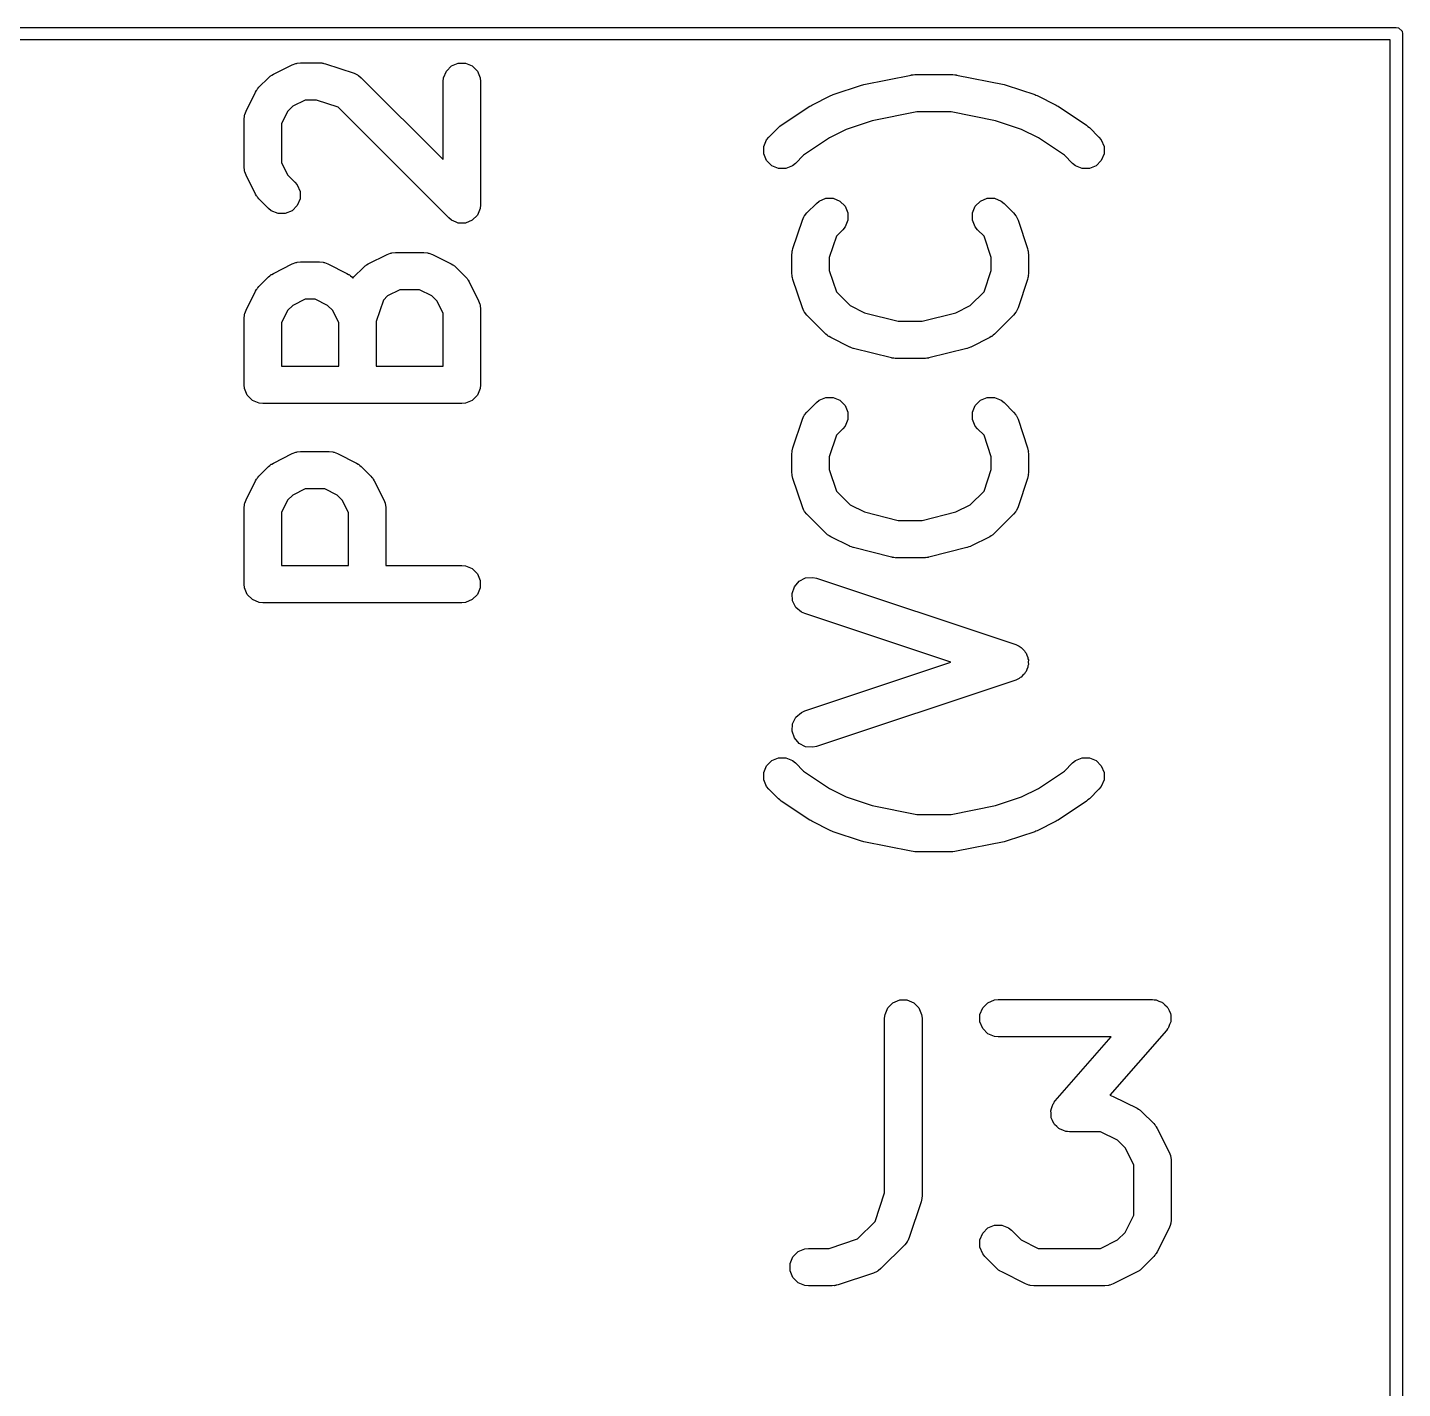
# Model space of a CAD drawing. Extents: x 145.4 to 156.5, y -80.6 to -40.5.
# Drawn here: x 150.95 to 156.47, y -45.94 to -40.48 of the extents above; entities that cross this region are included whole.
import ezdxf

# ---------------------------------------------------------------- set-up
doc = ezdxf.new("R2010")
doc.units = 0
doc.layers.add('BLACK', color=7, linetype='CONTINUOUS')

msp = doc.modelspace()

# ---------------------------------------------------------------- linework, layer by layer
at = {"layer": 'BLACK', "linetype": 'CONTINUOUS'}
for p, q in [((145.4, -40.475), (156.446071, -40.475)), ((156.421071, -40.525), (145.425, -40.525)), ((156.421071, -80.575), (156.421071, -40.525)), ((156.446071, -40.475), (156.455638, -40.476903)), ((156.455638, -40.476903), (156.469168, -40.490433)), ((156.469168, -40.490433), (156.471071, -40.5)), ((156.471071, -40.5), (156.471071, -80.6)), ((151.936944, -40.662805), (152.013135, -40.62471)), ((152.013135, -40.62471), (152.026867, -40.619455)), ((152.026867, -40.619455), (152.029554, -40.619264)), ((152.029554, -40.619264), (152.032044, -40.618233)), ((152.032044, -40.618233), (152.046676, -40.616792)), ((152.046676, -40.616792), (152.122866, -40.616792)), ((152.122866, -40.616792), (152.130271, -40.617521)), ((152.130271, -40.617521), (152.132246, -40.617381)), ((152.132246, -40.617381), (152.134843, -40.617971)), ((152.134843, -40.617971), (152.137498, -40.618233)), ((152.137498, -40.618233), (152.139329, -40.618991)), ((152.139329, -40.618991), (152.146583, -40.620641)), ((152.146583, -40.620641), (152.260869, -40.658736)), ((152.631935, -40.650124), (152.652627, -40.629432)), ((152.652627, -40.629432), (152.679663, -40.618233)), ((152.679663, -40.618233), (152.708927, -40.618233)), ((152.708927, -40.618233), (152.735963, -40.629432)), ((152.735963, -40.629432), (152.756655, -40.650124)), ((151.879357, -40.714949), (151.917452, -40.676854)), ((151.917452, -40.676854), (151.923201, -40.672135)), ((151.923201, -40.672135), (151.924501, -40.670637)), ((151.924501, -40.670637), (151.92676, -40.669215)), ((151.92676, -40.669215), (151.928817, -40.667527)), ((151.928817, -40.667527), (151.930644, -40.666769)), ((151.930644, -40.666769), (151.936944, -40.662805)), ((152.260869, -40.658736), (152.274294, -40.66473)), ((152.274294, -40.66473), (152.276329, -40.666495)), ((152.276329, -40.666495), (152.27882, -40.667527)), ((152.27882, -40.667527), (152.290185, -40.676854)), ((152.290185, -40.676854), (152.619295, -41.005964)), ((152.619295, -40.691792), (152.620736, -40.67716)), ((152.619295, -41.005964), (152.619295, -40.691792)), ((152.620736, -40.67716), (152.631935, -40.650124)), ((152.756655, -40.650124), (152.767854, -40.67716)), ((152.767854, -40.67716), (152.769295, -40.691792)), ((152.769295, -40.691792), (152.769295, -41.18703)), ((154.308157, -40.703964), (154.498633, -40.665868)), ((154.498633, -40.665868), (154.498683, -40.665862)), ((154.498683, -40.665862), (154.49871, -40.665852)), ((154.49871, -40.665852), (154.506235, -40.66511)), ((154.506235, -40.66511), (154.513263, -40.664411)), ((154.513263, -40.664411), (154.513289, -40.664416)), ((154.513289, -40.664416), (154.513342, -40.664411)), ((154.513342, -40.664411), (154.665723, -40.664411)), ((154.665723, -40.664411), (154.665775, -40.664416)), ((154.665775, -40.664416), (154.665801, -40.664411)), ((154.665801, -40.664411), (154.673244, -40.665151)), ((154.673244, -40.665151), (154.680355, -40.665852)), ((154.680355, -40.665852), (154.680378, -40.665861)), ((154.680378, -40.665861), (154.680432, -40.665867)), ((154.680432, -40.665867), (154.870909, -40.703963)), ((151.827213, -40.810632), (151.865308, -40.734441)), ((151.865308, -40.734441), (151.869272, -40.728141)), ((151.869272, -40.728141), (151.87003, -40.726314)), ((151.87003, -40.726314), (151.871718, -40.724257)), ((151.871718, -40.724257), (151.87314, -40.721998)), ((151.87314, -40.721998), (151.874638, -40.720698)), ((151.874638, -40.720698), (151.879357, -40.714949)), ((154.175039, -40.74852), (154.180011, -40.746617)), ((154.180011, -40.746617), (154.184863, -40.744451)), ((154.184863, -40.744451), (154.299149, -40.706356)), ((154.299149, -40.706356), (154.303696, -40.705321)), ((154.303696, -40.705321), (154.308157, -40.703964)), ((154.870909, -40.703963), (154.875378, -40.705323)), ((154.875378, -40.705323), (154.879917, -40.706356)), ((154.879917, -40.706356), (154.994202, -40.744451)), ((154.994202, -40.744451), (154.999056, -40.746618)), ((154.999056, -40.746618), (155.004026, -40.74852)), ((152.014911, -40.791526), (151.994029, -40.812408)), ((152.064381, -40.766792), (152.014911, -40.791526)), ((152.110696, -40.766792), (152.064381, -40.766792)), ((152.196638, -40.795439), (152.110696, -40.766792)), ((152.641262, -41.240063), (152.196638, -40.795439)), ((153.976501, -40.867484), (154.090787, -40.791293)), ((154.090787, -40.791293), (154.094904, -40.789097)), ((154.094904, -40.789097), (154.098849, -40.786615)), ((154.098849, -40.786615), (154.175039, -40.74852)), ((155.004026, -40.74852), (155.080217, -40.786615)), ((155.080217, -40.786615), (155.084161, -40.789097)), ((155.084161, -40.789097), (155.088279, -40.791293)), ((155.088279, -40.791293), (155.202564, -40.867484)), ((151.819295, -40.844173), (151.820736, -40.829541)), ((151.819295, -41.034649), (151.819295, -40.844173)), ((151.820736, -40.829541), (151.821767, -40.827051)), ((151.821767, -40.827051), (151.821958, -40.824364)), ((151.821958, -40.824364), (151.827213, -40.810632)), ((151.994029, -40.812408), (151.969295, -40.861877)), ((154.342154, -40.850134), (154.237354, -40.885067)), ((154.520771, -40.814411), (154.342154, -40.850134)), ((154.658294, -40.814411), (154.520771, -40.814411)), ((154.836911, -40.850134), (154.658294, -40.814411)), ((154.94171, -40.885067), (154.836911, -40.850134)), ((151.969295, -40.861877), (151.969295, -41.016944)), ((153.926976, -40.91495), (153.965071, -40.876855)), ((153.965071, -40.876855), (153.965111, -40.876821)), ((153.965111, -40.876821), (153.965126, -40.8768)), ((153.965126, -40.8768), (153.970967, -40.872016)), ((153.970967, -40.872016), (153.976436, -40.867528)), ((153.976436, -40.867528), (153.976458, -40.867518)), ((153.976458, -40.867518), (153.976501, -40.867484)), ((154.237354, -40.885067), (154.170111, -40.918688)), ((155.008954, -40.918689), (154.94171, -40.885067)), ((155.202564, -40.867484), (155.202604, -40.867517)), ((155.202604, -40.867517), (155.202628, -40.867527)), ((155.202628, -40.867527), (155.208204, -40.872103)), ((155.208204, -40.872103), (155.213939, -40.8768)), ((155.213939, -40.8768), (155.213953, -40.876821)), ((155.213953, -40.876821), (155.213993, -40.876854)), ((155.213993, -40.876854), (155.252089, -40.914949)), ((153.90645, -40.953352), (153.917649, -40.926315)), ((153.90645, -40.982614), (153.90645, -40.953352)), ((153.917649, -40.926315), (153.926976, -40.91495)), ((154.170111, -40.918688), (154.065884, -40.988173)), ((155.113181, -40.988174), (155.008954, -40.918689)), ((155.252089, -40.914949), (155.261417, -40.926314)), ((155.261417, -40.926314), (155.272616, -40.95335)), ((155.272616, -40.95335), (155.272616, -40.982613)), ((151.969295, -41.016944), (151.994029, -41.066412)), ((153.917649, -41.009651), (153.90645, -40.982614)), ((153.938341, -41.030343), (153.917649, -41.009651)), ((154.033042, -41.021016), (154.021677, -41.030343)), ((154.065884, -40.988173), (154.033042, -41.021016)), ((155.146025, -41.021017), (155.113181, -40.988174)), ((155.15739, -41.030344), (155.146025, -41.021017)), ((155.261418, -41.00965), (155.240725, -41.030343)), ((155.272616, -40.982613), (155.261418, -41.00965)), ((151.820736, -41.049281), (151.819295, -41.034649)), ((151.821767, -41.05177), (151.820736, -41.049281)), ((151.821958, -41.054458), (151.821767, -41.05177)), ((151.827213, -41.06819), (151.821958, -41.054458)), ((151.865308, -41.14438), (151.827213, -41.06819)), ((151.994029, -41.066412), (152.023519, -41.095903)), ((153.965378, -41.041542), (153.938341, -41.030343)), ((153.99464, -41.041542), (153.965378, -41.041542)), ((154.021677, -41.030343), (153.99464, -41.041542)), ((155.184426, -41.041542), (155.15739, -41.030344)), ((155.213689, -41.041542), (155.184426, -41.041542)), ((155.240725, -41.030343), (155.213689, -41.041542)), ((152.023519, -41.095903), (152.032846, -41.107268)), ((152.032846, -41.107268), (152.044044, -41.134304)), ((151.869271, -41.150676), (151.865308, -41.14438)), ((151.870029, -41.152506), (151.869271, -41.150676)), ((151.871718, -41.154564), (151.870029, -41.152506)), ((151.87314, -41.156823), (151.871718, -41.154564)), ((151.874638, -41.158122), (151.87314, -41.156823)), ((151.879356, -41.163871), (151.874638, -41.158122)), ((151.917451, -41.201967), (151.879356, -41.163871)), ((152.044044, -41.163567), (152.032845, -41.190603)), ((152.044044, -41.134304), (152.044044, -41.163567)), ((152.769295, -41.18703), (152.767854, -41.201662)), ((154.079356, -41.219713), (154.117451, -41.181617)), ((154.117451, -41.181617), (154.128816, -41.172289)), ((154.128816, -41.172289), (154.155852, -41.16109)), ((154.155852, -41.16109), (154.185115, -41.16109)), ((154.185115, -41.16109), (154.212152, -41.172288)), ((154.212152, -41.172288), (154.232845, -41.192981)), ((154.755744, -41.192981), (154.776436, -41.172289)), ((154.776436, -41.172289), (154.803473, -41.16109)), ((154.803473, -41.16109), (154.832735, -41.16109)), ((154.832735, -41.16109), (154.859772, -41.172289)), ((154.859772, -41.172289), (154.871137, -41.181616)), ((154.871137, -41.181616), (154.909233, -41.219712)), ((151.928816, -41.211295), (151.917451, -41.201967)), ((151.955852, -41.222494), (151.928816, -41.211295)), ((151.985115, -41.222494), (151.955852, -41.222494)), ((152.012152, -41.211296), (151.985115, -41.222494)), ((152.032845, -41.190603), (152.012152, -41.211296)), ((152.652627, -41.249391), (152.641262, -41.240063)), ((152.756656, -41.228698), (152.735963, -41.249391)), ((152.767854, -41.201662), (152.756656, -41.228698)), ((154.061239, -41.249028), (154.067233, -41.235602)), ((154.067233, -41.235602), (154.068998, -41.233566)), ((154.068998, -41.233566), (154.070029, -41.231078)), ((154.070029, -41.231078), (154.079356, -41.219713)), ((154.232845, -41.192981), (154.244044, -41.220017)), ((154.244044, -41.220017), (154.244044, -41.24928)), ((154.744545, -41.220018), (154.755744, -41.192981)), ((154.744545, -41.24928), (154.744545, -41.220018)), ((154.909233, -41.219712), (154.918561, -41.231077)), ((154.918561, -41.231077), (154.919592, -41.233567)), ((154.919592, -41.233567), (154.921357, -41.235602)), ((154.921357, -41.235602), (154.927351, -41.249028)), ((152.671744, -41.257309), (152.652627, -41.249391)), ((152.679663, -41.260589), (152.671744, -41.257309)), ((152.679664, -41.260589), (152.679663, -41.260589)), ((152.708927, -41.260589), (152.679664, -41.260589)), ((152.735963, -41.249391), (152.708927, -41.260589)), ((154.023144, -41.363313), (154.061239, -41.249028)), ((154.223519, -41.287681), (154.197942, -41.313258)), ((154.232846, -41.276316), (154.223519, -41.287681)), ((154.244044, -41.24928), (154.232846, -41.276316)), ((154.755744, -41.276317), (154.744545, -41.24928)), ((154.765071, -41.287682), (154.755744, -41.276317)), ((154.790648, -41.313259), (154.765071, -41.287682)), ((154.927351, -41.249028), (154.965446, -41.363313)), ((154.197942, -41.313258), (154.169295, -41.3992)), ((154.819295, -41.3992), (154.790648, -41.313259)), ((152.317896, -41.42471), (152.394086, -41.386615)), ((152.394086, -41.386615), (152.407818, -41.38136)), ((152.407818, -41.38136), (152.410504, -41.381169)), ((152.410504, -41.381169), (152.412996, -41.380137)), ((152.412996, -41.380137), (152.427628, -41.378696)), ((152.427628, -41.378696), (152.541914, -41.378696)), ((152.541914, -41.378696), (152.556546, -41.380137)), ((152.556546, -41.380137), (152.559034, -41.381167)), ((152.559034, -41.381167), (152.561724, -41.381359)), ((152.561724, -41.381359), (152.575456, -41.386614)), ((152.575456, -41.386614), (152.651645, -41.42471)), ((154.019295, -41.38703), (154.020024, -41.379624)), ((154.019295, -41.463221), (154.019295, -41.38703)), ((154.019884, -41.37765), (154.020474, -41.375052)), ((154.020024, -41.379624), (154.019884, -41.37765)), ((154.020474, -41.375052), (154.020736, -41.372398)), ((154.020736, -41.372398), (154.021494, -41.370566)), ((154.021494, -41.370566), (154.023144, -41.363313)), ((154.169295, -41.3992), (154.169295, -41.451051)), ((154.819295, -41.451051), (154.819295, -41.3992)), ((154.965446, -41.363313), (154.967095, -41.370566)), ((154.967095, -41.370566), (154.967854, -41.372398)), ((154.967854, -41.372398), (154.968115, -41.375052)), ((154.968115, -41.375052), (154.968706, -41.37765)), ((154.968706, -41.37765), (154.968565, -41.379624)), ((154.968565, -41.379624), (154.969295, -41.38703)), ((154.969295, -41.38703), (154.969295, -41.463221)), ((151.930644, -41.466769), (151.936944, -41.462805)), ((151.936944, -41.462805), (152.013135, -41.42471)), ((152.013135, -41.42471), (152.026867, -41.419455)), ((152.026867, -41.419455), (152.029554, -41.419264)), ((152.029554, -41.419264), (152.032044, -41.418233)), ((152.032044, -41.418233), (152.046676, -41.416792)), ((152.046676, -41.416792), (152.122866, -41.416792)), ((152.122866, -41.416792), (152.137498, -41.418233)), ((152.137498, -41.418233), (152.139987, -41.419264)), ((152.139987, -41.419264), (152.142675, -41.419455)), ((152.142675, -41.419455), (152.156407, -41.42471)), ((152.156407, -41.42471), (152.232598, -41.462805)), ((152.232598, -41.462805), (152.238897, -41.466769)), ((152.26031, -41.476853), (152.298406, -41.438758)), ((152.298406, -41.438758), (152.304157, -41.434037)), ((152.304157, -41.434037), (152.305454, -41.432543)), ((152.305454, -41.432543), (152.307708, -41.431123)), ((152.307708, -41.431123), (152.309771, -41.429431)), ((152.309771, -41.429431), (152.311601, -41.428672)), ((152.311601, -41.428672), (152.317896, -41.42471)), ((152.651645, -41.42471), (152.657939, -41.428672)), ((152.657939, -41.428672), (152.659771, -41.429431)), ((152.659771, -41.429431), (152.661834, -41.431124)), ((152.661834, -41.431124), (152.664088, -41.432543)), ((152.664088, -41.432543), (152.665384, -41.434037)), ((152.665384, -41.434037), (152.671136, -41.438758)), ((152.671136, -41.438758), (152.709232, -41.476853)), ((154.020024, -41.470626), (154.019295, -41.463221)), ((154.169295, -41.451051), (154.197942, -41.536993)), ((154.790648, -41.536992), (154.819295, -41.451051)), ((154.969295, -41.463221), (154.968565, -41.470626)), ((151.874638, -41.520698), (151.879357, -41.514949)), ((151.879357, -41.514949), (151.917452, -41.476854)), ((151.917452, -41.476854), (151.923201, -41.472135)), ((151.923201, -41.472135), (151.924501, -41.470637)), ((151.924501, -41.470637), (151.92676, -41.469215)), ((151.92676, -41.469215), (151.928817, -41.467527)), ((151.928817, -41.467527), (151.930644, -41.466769)), ((152.238897, -41.466769), (152.240725, -41.467527)), ((152.240725, -41.467527), (152.242781, -41.469215)), ((152.242781, -41.469215), (152.245041, -41.470637)), ((152.245041, -41.470637), (152.24634, -41.472135)), ((152.24634, -41.472135), (152.25209, -41.476854)), ((152.25209, -41.476854), (152.256604, -41.481368)), ((152.256604, -41.481368), (152.26031, -41.476853)), ((152.709232, -41.476853), (152.713952, -41.482604)), ((152.713952, -41.482604), (152.71545, -41.483903)), ((152.71545, -41.483903), (152.716869, -41.486158)), ((152.716869, -41.486158), (152.71856, -41.488218)), ((152.71856, -41.488218), (152.719318, -41.490048)), ((152.719318, -41.490048), (152.723282, -41.496346)), ((152.723282, -41.496346), (152.761377, -41.572536)), ((154.019884, -41.472601), (154.020024, -41.470626)), ((154.020474, -41.475198), (154.019884, -41.472601)), ((154.020736, -41.477853), (154.020474, -41.475198)), ((154.021494, -41.479684), (154.020736, -41.477853)), ((154.023144, -41.486938), (154.021494, -41.479684)), ((154.061239, -41.601224), (154.023144, -41.486938)), ((154.965446, -41.486938), (154.927351, -41.601224)), ((154.967095, -41.479684), (154.965446, -41.486938)), ((154.967854, -41.477853), (154.967095, -41.479684)), ((154.968115, -41.475198), (154.967854, -41.477853)), ((154.968706, -41.472601), (154.968115, -41.475198)), ((154.968565, -41.470626), (154.968706, -41.472601)), ((151.827213, -41.610632), (151.865308, -41.534441)), ((151.865308, -41.534441), (151.869272, -41.528141)), ((151.869272, -41.528141), (151.87003, -41.526314)), ((151.87003, -41.526314), (151.871718, -41.524257)), ((151.871718, -41.524257), (151.87314, -41.521998)), ((151.87314, -41.521998), (151.874638, -41.520698)), ((152.064381, -41.566792), (152.014911, -41.591526)), ((152.105161, -41.566792), (152.064381, -41.566792)), ((152.15463, -41.591526), (152.105161, -41.566792)), ((152.378893, -41.570401), (152.350247, -41.656342)), ((152.395863, -41.553431), (152.378893, -41.570401)), ((152.445334, -41.528696), (152.395863, -41.553431)), ((152.524208, -41.528696), (152.445334, -41.528696)), ((152.573676, -41.55343), (152.524208, -41.528696)), ((152.594561, -41.574314), (152.573676, -41.55343)), ((152.619295, -41.623782), (152.594561, -41.574314)), ((152.761377, -41.572536), (152.766632, -41.586268)), ((154.197942, -41.536993), (154.253006, -41.592057)), ((154.735582, -41.592057), (154.790648, -41.536992)), ((151.819295, -41.644173), (151.820736, -41.629541)), ((151.820736, -41.629541), (151.821767, -41.627051)), ((151.821767, -41.627051), (151.821958, -41.624364)), ((151.821958, -41.624364), (151.827213, -41.610632)), ((151.994029, -41.612408), (151.969295, -41.661877)), ((152.014911, -41.591526), (151.994029, -41.612408)), ((152.175512, -41.612408), (152.15463, -41.591526)), ((152.200247, -41.661877), (152.175512, -41.612408)), ((152.619295, -41.835839), (152.619295, -41.623782)), ((152.766632, -41.586268), (152.766822, -41.588955)), ((152.766822, -41.588955), (152.767854, -41.591445)), ((152.767854, -41.591445), (152.769295, -41.606077)), ((152.769295, -41.606077), (152.769295, -41.910839)), ((154.067233, -41.614649), (154.061239, -41.601224)), ((154.068998, -41.616684), (154.067233, -41.614649)), ((154.07003, -41.619175), (154.068998, -41.616684)), ((154.079357, -41.63054), (154.07003, -41.619175)), ((154.253006, -41.592057), (154.310945, -41.621027)), ((154.310945, -41.621027), (154.446387, -41.654888)), ((154.542203, -41.654888), (154.677642, -41.621027)), ((154.677642, -41.621027), (154.735582, -41.592057)), ((154.91856, -41.619175), (154.909233, -41.63054)), ((154.919591, -41.616684), (154.91856, -41.619175)), ((154.921357, -41.614649), (154.919591, -41.616684)), ((154.927351, -41.601224), (154.921357, -41.614649)), ((151.819295, -41.910839), (151.819295, -41.644173)), ((151.969295, -41.661877), (151.969295, -41.835839)), ((152.200247, -41.835839), (152.200247, -41.661877)), ((152.350247, -41.656342), (152.350247, -41.835839)), ((154.155547, -41.70673), (154.079357, -41.63054)), ((154.446387, -41.654888), (154.542203, -41.654888)), ((154.909233, -41.63054), (154.833042, -41.70673)), ((154.161297, -41.71145), (154.155547, -41.70673)), ((154.162596, -41.712947), (154.161297, -41.71145)), ((154.16485, -41.714366), (154.162596, -41.712947)), ((154.166912, -41.716058), (154.16485, -41.714366)), ((154.168744, -41.716816), (154.166912, -41.716058)), ((154.175039, -41.720779), (154.168744, -41.716816)), ((154.25123, -41.758874), (154.175039, -41.720779)), ((154.81355, -41.720779), (154.73736, -41.758874)), ((154.819846, -41.716815), (154.81355, -41.720779)), ((154.821676, -41.716058), (154.819846, -41.716815)), ((154.823734, -41.714368), (154.821676, -41.716058)), ((154.825993, -41.712947), (154.823734, -41.714368)), ((154.827292, -41.711448), (154.825993, -41.712947)), ((154.833042, -41.70673), (154.827292, -41.711448)), ((154.252299, -41.759283), (154.25123, -41.758874)), ((154.252735, -41.759606), (154.252299, -41.759283)), ((154.258886, -41.761804), (154.252735, -41.759606)), ((154.264962, -41.764129), (154.258886, -41.761804)), ((154.2655, -41.764167), (154.264962, -41.764129)), ((154.26658, -41.764553), (154.2655, -41.764167)), ((154.418962, -41.802649), (154.26658, -41.764553)), ((154.72201, -41.764553), (154.569629, -41.802649)), ((154.723089, -41.764167), (154.72201, -41.764553)), ((154.723628, -41.764129), (154.723089, -41.764167)), ((154.729703, -41.761804), (154.723628, -41.764129)), ((154.735855, -41.759606), (154.729703, -41.761804)), ((154.73629, -41.759283), (154.735855, -41.759606)), ((154.73736, -41.758874), (154.73629, -41.759283)), ((151.969295, -41.835839), (152.200247, -41.835839)), ((152.350247, -41.835839), (152.619295, -41.835839)), ((154.421498, -41.803024), (154.418962, -41.802649)), ((154.42252, -41.803447), (154.421498, -41.803024)), ((154.428032, -41.803989), (154.42252, -41.803447)), ((154.433506, -41.804799), (154.428032, -41.803989)), ((154.434598, -41.804636), (154.433506, -41.804799)), ((154.437152, -41.804888), (154.434598, -41.804636)), ((154.551438, -41.804888), (154.437152, -41.804888)), ((154.553991, -41.804636), (154.551438, -41.804888)), ((154.555084, -41.804799), (154.553991, -41.804636)), ((154.560558, -41.803989), (154.555084, -41.804799)), ((154.56607, -41.803447), (154.560558, -41.803989)), ((154.56709, -41.803024), (154.56607, -41.803447)), ((154.569629, -41.802649), (154.56709, -41.803024)), ((151.820736, -41.925471), (151.819295, -41.910839)), ((151.831935, -41.952507), (151.820736, -41.925471)), ((151.852627, -41.973199), (151.831935, -41.952507)), ((152.756655, -41.952507), (152.735963, -41.973199)), ((152.767854, -41.925471), (152.756655, -41.952507)), ((152.769295, -41.910839), (152.767854, -41.925471)), ((154.128816, -41.972289), (154.155852, -41.96109)), ((154.155852, -41.96109), (154.185115, -41.96109)), ((154.185115, -41.96109), (154.212152, -41.972288)), ((154.776436, -41.972289), (154.803473, -41.96109)), ((154.803473, -41.96109), (154.832735, -41.96109)), ((154.832735, -41.96109), (154.859772, -41.972289)), ((151.879663, -41.984398), (151.852627, -41.973199)), ((151.894295, -41.985839), (151.879663, -41.984398)), ((152.694295, -41.985839), (151.894295, -41.985839)), ((152.708927, -41.984398), (152.694295, -41.985839)), ((152.735963, -41.973199), (152.708927, -41.984398)), ((154.079356, -42.019713), (154.117451, -41.981617)), ((154.117451, -41.981617), (154.128816, -41.972289)), ((154.212152, -41.972288), (154.232845, -41.992981)), ((154.232845, -41.992981), (154.244044, -42.020017)), ((154.744545, -42.020018), (154.755744, -41.992981)), ((154.755744, -41.992981), (154.776436, -41.972289)), ((154.859772, -41.972289), (154.871137, -41.981616)), ((154.871137, -41.981616), (154.909233, -42.019712)), ((154.023144, -42.163313), (154.061239, -42.049028)), ((154.061239, -42.049028), (154.067233, -42.035602)), ((154.067233, -42.035602), (154.068998, -42.033566)), ((154.068998, -42.033566), (154.070029, -42.031078)), ((154.070029, -42.031078), (154.079356, -42.019713)), ((154.244044, -42.04928), (154.232846, -42.076316)), ((154.244044, -42.020017), (154.244044, -42.04928)), ((154.744545, -42.04928), (154.744545, -42.020018)), ((154.755744, -42.076317), (154.744545, -42.04928)), ((154.909233, -42.019712), (154.918561, -42.031077)), ((154.918561, -42.031077), (154.919592, -42.033567)), ((154.919592, -42.033567), (154.921357, -42.035602)), ((154.921357, -42.035602), (154.927351, -42.049028)), ((154.927351, -42.049028), (154.965446, -42.163313)), ((154.197942, -42.113258), (154.169295, -42.1992)), ((154.223519, -42.087681), (154.197942, -42.113258)), ((154.232846, -42.076316), (154.223519, -42.087681)), ((154.765071, -42.087682), (154.755744, -42.076317)), ((154.790648, -42.113259), (154.765071, -42.087682)), ((154.819295, -42.1992), (154.790648, -42.113259)), ((152.013134, -42.186614), (152.026866, -42.181359)), ((152.026866, -42.181359), (152.029555, -42.181167)), ((152.029555, -42.181167), (152.032044, -42.180137)), ((152.032044, -42.180137), (152.046676, -42.178696)), ((152.046676, -42.178696), (152.160961, -42.178696)), ((152.160961, -42.178696), (152.175593, -42.180137)), ((152.175593, -42.180137), (152.178081, -42.181167)), ((152.178081, -42.181167), (152.180771, -42.181359)), ((152.180771, -42.181359), (152.194502, -42.186614)), ((154.019295, -42.18703), (154.020024, -42.179624)), ((154.019884, -42.17765), (154.020474, -42.175052)), ((154.020024, -42.179624), (154.019884, -42.17765)), ((154.020474, -42.175052), (154.020736, -42.172398)), ((154.020736, -42.172398), (154.021494, -42.170566)), ((154.021494, -42.170566), (154.023144, -42.163313)), ((154.965446, -42.163313), (154.967095, -42.170566)), ((154.967095, -42.170566), (154.967854, -42.172398)), ((154.967854, -42.172398), (154.968115, -42.175052)), ((154.968115, -42.175052), (154.968706, -42.17765)), ((154.968706, -42.17765), (154.968565, -42.179624)), ((154.968565, -42.179624), (154.969295, -42.18703)), ((151.917452, -42.238759), (151.923204, -42.234038)), ((151.923204, -42.234038), (151.924501, -42.232543)), ((151.924501, -42.232543), (151.926755, -42.231123)), ((151.926755, -42.231123), (151.928817, -42.229432)), ((151.928817, -42.229432), (151.930647, -42.228673)), ((151.930647, -42.228673), (151.936944, -42.22471)), ((151.936944, -42.22471), (152.013134, -42.186614)), ((152.194502, -42.186614), (152.270693, -42.22471)), ((152.270693, -42.22471), (152.276989, -42.228673)), ((152.276989, -42.228673), (152.27882, -42.229432)), ((152.27882, -42.229432), (152.280881, -42.231123)), ((152.280881, -42.231123), (152.283136, -42.232543)), ((152.283136, -42.232543), (152.284432, -42.234038)), ((152.284432, -42.234038), (152.290185, -42.238759)), ((154.019295, -42.263221), (154.019295, -42.18703)), ((154.169295, -42.1992), (154.169295, -42.251051)), ((154.819295, -42.251051), (154.819295, -42.1992)), ((154.969295, -42.18703), (154.969295, -42.263221)), ((151.865308, -42.296346), (151.869272, -42.290046)), ((151.869272, -42.290046), (151.87003, -42.288219)), ((151.87003, -42.288219), (151.871718, -42.286162)), ((151.871718, -42.286162), (151.87314, -42.283903)), ((151.87314, -42.283903), (151.874638, -42.282603)), ((151.874638, -42.282603), (151.879357, -42.276854)), ((151.879357, -42.276854), (151.917452, -42.238759)), ((152.290185, -42.238759), (152.32828, -42.276854)), ((152.32828, -42.276854), (152.332998, -42.282603)), ((152.332998, -42.282603), (152.334497, -42.283903)), ((152.334497, -42.283903), (152.335918, -42.286162)), ((152.335918, -42.286162), (152.337607, -42.288219)), ((152.337607, -42.288219), (152.338364, -42.290046)), ((152.338364, -42.290046), (152.342329, -42.296346)), ((154.020024, -42.270626), (154.019295, -42.263221)), ((154.019884, -42.272601), (154.020024, -42.270626)), ((154.020474, -42.275198), (154.019884, -42.272601)), ((154.020736, -42.277853), (154.020474, -42.275198)), ((154.021494, -42.279684), (154.020736, -42.277853)), ((154.023144, -42.286938), (154.021494, -42.279684)), ((154.061239, -42.401224), (154.023144, -42.286938)), ((154.169295, -42.251051), (154.197942, -42.336993)), ((154.790648, -42.336992), (154.819295, -42.251051)), ((154.965446, -42.286938), (154.927351, -42.401224)), ((154.967095, -42.279684), (154.965446, -42.286938)), ((154.967854, -42.277853), (154.967095, -42.279684)), ((154.968115, -42.275198), (154.967854, -42.277853)), ((154.968706, -42.272601), (154.968115, -42.275198)), ((154.969295, -42.263221), (154.968565, -42.270626)), ((154.968565, -42.270626), (154.968706, -42.272601)), ((151.827213, -42.372536), (151.865308, -42.296346)), ((152.064381, -42.328696), (152.014912, -42.35343)), ((152.143256, -42.328696), (152.064381, -42.328696)), ((152.192725, -42.353431), (152.143256, -42.328696)), ((152.342329, -42.296346), (152.380424, -42.372536)), ((154.197942, -42.336993), (154.253006, -42.392057)), ((154.735582, -42.392057), (154.790648, -42.336992)), ((151.819295, -42.406077), (151.820736, -42.391445)), ((151.820736, -42.391445), (151.821767, -42.388955)), ((151.821767, -42.388955), (151.821958, -42.386268)), ((151.821958, -42.386268), (151.827213, -42.372536)), ((151.994029, -42.374314), (151.969295, -42.423782)), ((152.014912, -42.35343), (151.994029, -42.374314)), ((152.213608, -42.374314), (152.192725, -42.353431)), ((152.238342, -42.423782), (152.213608, -42.374314)), ((152.380424, -42.372536), (152.385679, -42.386268)), ((152.385679, -42.386268), (152.385869, -42.388955)), ((152.385869, -42.388955), (152.386901, -42.391445)), ((152.386901, -42.391445), (152.388342, -42.406077)), ((154.067233, -42.414649), (154.061239, -42.401224)), ((154.253006, -42.392057), (154.310945, -42.421027)), ((154.677642, -42.421027), (154.735582, -42.392057)), ((154.927351, -42.401224), (154.921357, -42.414649)), ((151.819295, -42.710839), (151.819295, -42.406077)), ((151.969295, -42.423782), (151.969295, -42.635839)), ((152.238342, -42.635839), (152.238342, -42.423782)), ((152.388342, -42.406077), (152.388342, -42.635839)), ((154.068998, -42.416684), (154.067233, -42.414649)), ((154.07003, -42.419175), (154.068998, -42.416684)), ((154.079357, -42.43054), (154.07003, -42.419175)), ((154.155547, -42.50673), (154.079357, -42.43054)), ((154.310945, -42.421027), (154.446387, -42.454888)), ((154.446387, -42.454888), (154.542203, -42.454888)), ((154.542203, -42.454888), (154.677642, -42.421027)), ((154.909233, -42.43054), (154.833042, -42.50673)), ((154.91856, -42.419175), (154.909233, -42.43054)), ((154.919591, -42.416684), (154.91856, -42.419175)), ((154.921357, -42.414649), (154.919591, -42.416684)), ((154.161297, -42.51145), (154.155547, -42.50673)), ((154.162596, -42.512947), (154.161297, -42.51145)), ((154.16485, -42.514366), (154.162596, -42.512947)), ((154.825993, -42.512947), (154.823734, -42.514368)), ((154.827292, -42.511448), (154.825993, -42.512947)), ((154.833042, -42.50673), (154.827292, -42.511448)), ((154.166912, -42.516058), (154.16485, -42.514366)), ((154.168744, -42.516816), (154.166912, -42.516058)), ((154.175039, -42.520779), (154.168744, -42.516816)), ((154.25123, -42.558874), (154.175039, -42.520779)), ((154.252299, -42.559283), (154.25123, -42.558874)), ((154.252735, -42.559606), (154.252299, -42.559283)), ((154.258886, -42.561804), (154.252735, -42.559606)), ((154.264962, -42.564129), (154.258886, -42.561804)), ((154.2655, -42.564167), (154.264962, -42.564129)), ((154.26658, -42.564553), (154.2655, -42.564167)), ((154.418962, -42.602649), (154.26658, -42.564553)), ((154.72201, -42.564553), (154.569629, -42.602649)), ((154.723089, -42.564167), (154.72201, -42.564553)), ((154.723628, -42.564129), (154.723089, -42.564167)), ((154.729703, -42.561804), (154.723628, -42.564129)), ((154.735855, -42.559606), (154.729703, -42.561804)), ((154.73629, -42.559283), (154.735855, -42.559606)), ((154.73736, -42.558874), (154.73629, -42.559283)), ((154.81355, -42.520779), (154.73736, -42.558874)), ((154.819846, -42.516815), (154.81355, -42.520779)), ((154.821676, -42.516058), (154.819846, -42.516815)), ((154.823734, -42.514368), (154.821676, -42.516058)), ((154.421498, -42.603024), (154.418962, -42.602649)), ((154.42252, -42.603447), (154.421498, -42.603024)), ((154.428032, -42.603989), (154.42252, -42.603447)), ((154.433506, -42.604799), (154.428032, -42.603989)), ((154.434598, -42.604636), (154.433506, -42.604799)), ((154.437152, -42.604888), (154.434598, -42.604636)), ((154.551438, -42.604888), (154.437152, -42.604888)), ((154.553991, -42.604636), (154.551438, -42.604888)), ((154.555084, -42.604799), (154.553991, -42.604636)), ((154.560558, -42.603989), (154.555084, -42.604799)), ((154.56607, -42.603447), (154.560558, -42.603989)), ((154.56709, -42.603024), (154.56607, -42.603447)), ((154.569629, -42.602649), (154.56709, -42.603024)), ((151.969295, -42.635839), (152.238342, -42.635839)), ((152.388342, -42.635839), (152.694295, -42.635839)), ((152.694295, -42.635839), (152.708927, -42.63728)), ((152.708927, -42.63728), (152.735963, -42.648479)), ((152.735963, -42.648479), (152.756655, -42.669171)), ((152.756655, -42.669171), (152.767854, -42.696207)), ((151.820736, -42.725471), (151.819295, -42.710839)), ((151.831935, -42.752507), (151.820736, -42.725471)), ((152.767854, -42.725471), (152.756655, -42.752507)), ((152.767854, -42.696207), (152.767854, -42.725471)), ((154.019884, -42.749079), (154.029138, -42.721317)), ((154.029138, -42.721317), (154.048312, -42.699209)), ((154.048312, -42.699209), (154.074485, -42.686123)), ((154.074485, -42.686123), (154.103675, -42.684048)), ((154.103675, -42.684048), (154.118012, -42.687308)), ((154.118012, -42.687308), (154.918012, -42.953974)), ((151.852627, -42.773199), (151.831935, -42.752507)), ((151.879663, -42.784398), (151.852627, -42.773199)), ((151.894295, -42.785839), (151.879663, -42.784398)), ((152.694295, -42.785839), (151.894295, -42.785839)), ((152.708927, -42.784398), (152.694295, -42.785839)), ((152.735963, -42.773199), (152.708927, -42.784398)), ((152.756655, -42.752507), (152.735963, -42.773199)), ((154.021959, -42.778269), (154.019884, -42.749079)), ((154.035045, -42.804442), (154.021959, -42.778269)), ((154.057153, -42.823616), (154.035045, -42.804442)), ((154.070578, -42.82961), (154.057153, -42.823616)), ((154.657124, -43.025125), (154.070578, -42.82961)), ((154.918012, -42.953974), (154.931438, -42.959968)), ((154.931438, -42.959968), (154.935486, -42.963479)), ((154.935486, -42.963479), (154.940278, -42.965875)), ((154.940278, -42.965875), (154.94644, -42.972979)), ((154.94644, -42.972979), (154.953545, -42.979142)), ((154.953545, -42.979142), (154.955941, -42.983934)), ((154.955941, -42.983934), (154.959452, -42.987982)), ((154.959452, -42.987982), (154.962425, -42.996901)), ((154.962425, -42.996901), (154.966632, -43.005315)), ((154.966632, -43.005315), (154.967011, -43.010662)), ((154.967011, -43.010662), (154.968706, -43.015745)), ((154.070578, -43.220641), (154.657124, -43.025125)), ((154.959452, -43.062268), (154.95594, -43.066316)), ((154.962426, -43.053344), (154.959452, -43.062268)), ((154.966631, -43.044935), (154.962426, -43.053344)), ((154.96701, -43.03959), (154.966631, -43.044935)), ((154.968706, -43.034505), (154.96701, -43.03959)), ((154.968706, -43.015745), (154.968039, -43.025122)), ((154.968039, -43.025122), (154.968706, -43.034505)), ((154.918012, -43.096276), (154.118012, -43.362943)), ((154.931437, -43.090282), (154.918012, -43.096276)), ((154.935482, -43.086773), (154.931437, -43.090282)), ((154.940279, -43.084375), (154.935482, -43.086773)), ((154.946443, -43.077266), (154.940279, -43.084375)), ((154.953545, -43.071108), (154.946443, -43.077266)), ((154.95594, -43.066316), (154.953545, -43.071108)), ((154.035045, -43.245809), (154.057152, -43.226635)), ((154.057152, -43.226635), (154.070578, -43.220641)), ((154.019884, -43.301172), (154.021959, -43.271982)), ((154.021959, -43.271982), (154.035045, -43.245809)), ((154.029138, -43.328935), (154.019884, -43.301172)), ((154.048312, -43.351042), (154.029138, -43.328935)), ((154.074485, -43.364128), (154.048312, -43.351042)), ((154.103675, -43.366203), (154.074485, -43.364128)), ((154.118012, -43.362943), (154.103675, -43.366203)), ((153.90645, -43.467637), (153.917649, -43.4406)), ((153.917649, -43.4406), (153.938341, -43.419908)), ((153.938341, -43.419908), (153.965378, -43.408709)), ((153.965378, -43.408709), (153.99464, -43.408709)), ((153.99464, -43.408709), (154.021677, -43.419908)), ((154.021677, -43.419908), (154.033042, -43.429235)), ((154.033042, -43.429235), (154.065884, -43.462077)), ((155.113181, -43.462076), (155.146025, -43.429234)), ((155.146025, -43.429234), (155.15739, -43.419907)), ((155.15739, -43.419907), (155.184426, -43.408709)), ((155.184426, -43.408709), (155.213689, -43.408709)), ((155.213689, -43.408709), (155.240725, -43.419908)), ((155.240725, -43.419908), (155.261418, -43.440601)), ((155.261418, -43.440601), (155.272616, -43.467638)), ((153.90645, -43.496899), (153.90645, -43.467637)), ((153.917649, -43.523936), (153.90645, -43.496899)), ((154.065884, -43.462077), (154.170111, -43.531562)), ((155.008954, -43.531561), (155.113181, -43.462076)), ((155.272616, -43.496901), (155.261417, -43.523937)), ((155.272616, -43.467638), (155.272616, -43.496901)), ((153.926976, -43.535301), (153.917649, -43.523936)), ((153.965071, -43.573396), (153.926976, -43.535301)), ((154.170111, -43.531562), (154.237354, -43.565183)), ((154.94171, -43.565183), (155.008954, -43.531561)), ((155.252089, -43.535302), (155.213993, -43.573397)), ((155.261417, -43.523937), (155.252089, -43.535302)), ((153.965111, -43.573429), (153.965071, -43.573396)), ((153.965126, -43.573451), (153.965111, -43.573429)), ((153.970967, -43.578234), (153.965126, -43.573451)), ((153.976436, -43.582723), (153.970967, -43.578234)), ((153.976458, -43.582732), (153.976436, -43.582723)), ((153.976501, -43.582767), (153.976458, -43.582732)), ((154.090787, -43.658958), (153.976501, -43.582767)), ((154.237354, -43.565183), (154.342147, -43.600114)), ((154.342147, -43.600114), (154.520771, -43.635839)), ((154.658294, -43.635839), (154.836918, -43.600114)), ((154.836918, -43.600114), (154.94171, -43.565183)), ((155.202564, -43.582767), (155.088279, -43.658958)), ((155.202604, -43.582733), (155.202564, -43.582767)), ((155.202628, -43.582724), (155.202604, -43.582733)), ((155.208204, -43.578147), (155.202628, -43.582724)), ((155.213939, -43.573451), (155.208204, -43.578147)), ((155.213953, -43.573429), (155.213939, -43.573451)), ((155.213993, -43.573397), (155.213953, -43.573429)), ((154.094904, -43.661153), (154.090787, -43.658958)), ((154.098849, -43.663636), (154.094904, -43.661153)), ((154.175039, -43.701731), (154.098849, -43.663636)), ((154.520771, -43.635839), (154.658294, -43.635839)), ((155.080217, -43.663636), (155.004026, -43.701731)), ((155.084161, -43.661153), (155.080217, -43.663636)), ((155.088279, -43.658958), (155.084161, -43.661153)), ((154.180011, -43.703633), (154.175039, -43.701731)), ((154.184863, -43.7058), (154.180011, -43.703633)), ((154.299149, -43.743895), (154.184863, -43.7058)), ((154.994202, -43.7058), (154.879917, -43.743895)), ((154.999056, -43.703632), (154.994202, -43.7058)), ((155.004026, -43.701731), (154.999056, -43.703632)), ((154.303687, -43.744927), (154.299149, -43.743895)), ((154.308157, -43.746288), (154.303687, -43.744927)), ((154.498633, -43.784383), (154.308157, -43.746288)), ((154.870908, -43.746288), (154.680432, -43.784383)), ((154.875375, -43.744927), (154.870908, -43.746288)), ((154.879917, -43.743895), (154.875375, -43.744927)), ((154.498686, -43.784388), (154.498633, -43.784383)), ((154.49871, -43.784398), (154.498686, -43.784388)), ((154.50582, -43.785098), (154.49871, -43.784398)), ((154.513264, -43.785839), (154.50582, -43.785098)), ((154.513289, -43.785833), (154.513264, -43.785839)), ((154.513342, -43.785839), (154.513289, -43.785833)), ((154.665723, -43.785839), (154.513342, -43.785839)), ((154.665775, -43.785833), (154.665723, -43.785839)), ((154.665801, -43.785839), (154.665775, -43.785833)), ((154.673244, -43.785098), (154.665801, -43.785839)), ((154.680355, -43.784398), (154.673244, -43.785098)), ((154.680378, -43.784388), (154.680355, -43.784398)), ((154.680432, -43.784383), (154.680378, -43.784388)), ((154.424998, -44.392459), (154.452034, -44.38126)), ((154.452034, -44.38126), (154.481298, -44.38126)), ((154.481298, -44.38126), (154.508334, -44.392459)), ((154.805951, -44.392459), (154.832987, -44.38126)), ((154.832987, -44.38126), (154.847619, -44.379819)), ((154.847619, -44.379819), (155.466666, -44.379819)), ((155.466666, -44.379819), (155.474404, -44.380581)), ((155.474404, -44.380581), (155.476372, -44.38045)), ((155.476372, -44.38045), (155.477727, -44.380908)), ((155.477727, -44.380908), (155.481298, -44.38126)), ((155.481298, -44.38126), (155.492555, -44.385923)), ((155.492555, -44.385923), (155.504093, -44.389825)), ((155.504093, -44.389825), (155.505997, -44.39149)), ((154.391666, -44.454819), (154.393107, -44.440187)), ((154.393107, -44.440187), (154.404306, -44.413151)), ((154.404306, -44.413151), (154.424998, -44.392459)), ((154.508334, -44.392459), (154.529026, -44.413151)), ((154.529026, -44.413151), (154.540225, -44.440187)), ((154.540225, -44.440187), (154.541666, -44.454819)), ((154.77406, -44.440187), (154.785259, -44.413151)), ((154.77406, -44.469451), (154.77406, -44.440187)), ((154.785259, -44.413151), (154.805951, -44.392459)), ((155.505997, -44.39149), (155.508334, -44.392459)), ((155.508334, -44.392459), (155.516944, -44.401069)), ((155.516944, -44.401069), (155.526117, -44.409095)), ((155.526117, -44.409095), (155.527239, -44.411364)), ((155.527239, -44.411364), (155.529026, -44.413151)), ((155.529026, -44.413151), (155.533686, -44.424401)), ((155.533686, -44.424401), (155.539089, -44.435327)), ((155.539089, -44.435327), (155.539257, -44.43785)), ((155.539257, -44.43785), (155.540225, -44.440187)), ((155.540225, -44.440187), (155.540225, -44.452371)), ((154.391666, -45.156934), (154.391666, -44.454819)), ((154.541666, -44.454819), (154.541666, -45.169104)), ((154.785259, -44.496487), (154.77406, -44.469451)), ((154.805951, -44.517179), (154.785259, -44.496487)), ((155.52763, -44.497882), (155.523109, -44.504207)), ((155.529026, -44.496487), (155.52763, -44.497882)), ((155.529574, -44.495163), (155.529026, -44.496487)), ((155.53166, -44.492246), (155.529574, -44.495163)), ((155.535561, -44.480708), (155.53166, -44.492246)), ((155.540225, -44.469451), (155.535561, -44.480708)), ((155.540225, -44.452371), (155.541035, -44.464525)), ((155.541035, -44.464525), (155.540225, -44.46692)), ((155.540225, -44.46692), (155.540225, -44.469451)), ((154.832987, -44.528378), (154.805951, -44.517179)), ((154.847619, -44.529819), (154.832987, -44.528378)), ((155.301384, -44.529819), (154.847619, -44.529819)), ((155.07689, -44.786383), (155.301384, -44.529819)), ((155.523109, -44.504207), (155.296213, -44.763516)), ((155.296213, -44.763516), (155.309731, -44.768689)), ((155.309731, -44.768689), (155.404969, -44.816308)), ((155.058964, -44.826065), (155.059774, -44.823669)), ((155.059774, -44.838218), (155.058964, -44.826065)), ((155.059774, -44.821139), (155.064437, -44.809881)), ((155.059774, -44.823669), (155.059774, -44.821139)), ((155.064437, -44.809881), (155.068339, -44.798344)), ((155.068339, -44.798344), (155.070424, -44.795426)), ((155.070424, -44.795426), (155.070973, -44.794103)), ((155.070973, -44.794103), (155.072368, -44.792707)), ((155.072368, -44.792707), (155.07689, -44.786383)), ((155.404969, -44.816308), (155.411268, -44.820272)), ((155.411268, -44.820272), (155.413096, -44.82103)), ((155.413096, -44.82103), (155.415152, -44.822718)), ((155.415152, -44.822718), (155.417412, -44.82414)), ((155.417412, -44.82414), (155.418711, -44.825638)), ((155.418711, -44.825638), (155.424461, -44.830357)), ((155.424461, -44.830357), (155.47208, -44.877976)), ((155.059774, -44.850403), (155.059774, -44.838218)), ((155.060741, -44.852739), (155.059774, -44.850403)), ((155.06091, -44.855263), (155.060741, -44.852739)), ((155.066312, -44.866188), (155.06091, -44.855263)), ((155.070973, -44.877439), (155.066312, -44.866188)), ((155.072759, -44.879225), (155.070973, -44.877439)), ((155.073882, -44.881495), (155.072759, -44.879225)), ((155.083054, -44.88952), (155.073882, -44.881495)), ((155.47208, -44.877976), (155.476798, -44.883725)), ((155.476798, -44.883725), (155.478297, -44.885025)), ((155.478297, -44.885025), (155.479718, -44.887284)), ((155.479718, -44.887284), (155.481407, -44.889341)), ((155.091665, -44.898131), (155.083054, -44.88952)), ((155.094001, -44.899099), (155.091665, -44.898131)), ((155.095906, -44.900765), (155.094001, -44.899099)), ((155.107443, -44.904666), (155.095906, -44.900765)), ((155.118701, -44.90933), (155.107443, -44.904666)), ((155.122271, -44.909681), (155.118701, -44.90933)), ((155.123627, -44.91014), (155.122271, -44.909681)), ((155.125594, -44.910008), (155.123627, -44.91014)), ((155.133333, -44.910771), (155.125594, -44.910008)), ((155.258485, -44.910771), (155.133333, -44.910771)), ((155.327001, -44.945029), (155.258485, -44.910771)), ((155.481407, -44.889341), (155.482164, -44.891168)), ((155.482164, -44.891168), (155.486129, -44.897468)), ((155.486129, -44.897468), (155.533748, -44.992706)), ((155.357408, -44.975436), (155.327001, -44.945029)), ((155.391666, -45.043952), (155.357408, -44.975436)), ((155.533748, -44.992706), (155.539003, -45.006437)), ((155.391666, -45.246637), (155.391666, -45.043952)), ((155.539003, -45.006437), (155.539194, -45.009126)), ((155.539194, -45.009126), (155.540225, -45.011615)), ((155.540225, -45.011615), (155.541666, -45.026247)), ((155.541666, -45.026247), (155.541666, -45.264342)), ((154.353494, -45.271447), (154.391666, -45.156934)), ((154.537817, -45.192822), (154.490198, -45.335678)), ((154.539466, -45.185566), (154.537817, -45.192822)), ((154.540225, -45.183736), (154.539466, -45.185566)), ((154.540486, -45.181082), (154.540225, -45.183736)), ((154.541077, -45.178485), (154.540486, -45.181082)), ((154.541666, -45.169104), (154.540936, -45.17651)), ((154.540936, -45.17651), (154.541077, -45.178485)), ((154.283295, -45.341647), (154.353494, -45.271447)), ((155.357407, -45.315153), (155.391666, -45.246637)), ((155.541666, -45.264342), (155.540225, -45.278974)), ((154.77406, -45.344948), (154.785259, -45.317912)), ((154.785259, -45.317912), (154.805952, -45.297219)), ((154.805952, -45.297219), (154.832988, -45.286021)), ((154.832988, -45.286021), (154.862251, -45.286021)), ((154.862251, -45.286021), (154.889287, -45.29722)), ((154.889287, -45.29722), (154.900653, -45.306548)), ((154.900653, -45.306548), (154.939665, -45.345561)), ((155.327, -45.345561), (155.357407, -45.315153)), ((155.533748, -45.297883), (155.486129, -45.393121)), ((155.539003, -45.284152), (155.533748, -45.297883)), ((155.539194, -45.281462), (155.539003, -45.284152)), ((155.540225, -45.278974), (155.539194, -45.281462)), ((154.044046, -45.392459), (154.071082, -45.38126)), ((154.071082, -45.38126), (154.085714, -45.379819)), ((154.085714, -45.379819), (154.168782, -45.379819)), ((154.168782, -45.379819), (154.283295, -45.341647)), ((154.472081, -45.364993), (154.376842, -45.460233)), ((154.481408, -45.353628), (154.472081, -45.364993)), ((154.482438, -45.351139), (154.481408, -45.353628)), ((154.484204, -45.349104), (154.482438, -45.351139)), ((154.490198, -45.335678), (154.484204, -45.349104)), ((154.77406, -45.374211), (154.77406, -45.344948)), ((154.785258, -45.401247), (154.77406, -45.374211)), ((154.939665, -45.345561), (155.008181, -45.379819)), ((155.008181, -45.379819), (155.258485, -45.379819)), ((155.258485, -45.379819), (155.327, -45.345561)), ((154.012155, -45.440187), (154.023354, -45.413151)), ((154.023354, -45.413151), (154.044046, -45.392459)), ((154.794585, -45.412612), (154.785258, -45.401247)), ((154.842204, -45.460232), (154.794585, -45.412612)), ((155.47208, -45.412613), (155.424462, -45.460232)), ((155.476798, -45.406863), (155.47208, -45.412613)), ((155.478297, -45.405564), (155.476798, -45.406863)), ((155.479718, -45.403305), (155.478297, -45.405564)), ((155.481408, -45.401247), (155.479718, -45.403305)), ((155.482165, -45.399417), (155.481408, -45.401247)), ((155.486129, -45.393121), (155.482165, -45.399417)), ((154.012155, -45.469451), (154.012155, -45.440187)), ((154.023354, -45.496487), (154.012155, -45.469451)), ((154.347526, -45.478351), (154.204669, -45.52597)), ((154.360951, -45.472357), (154.347526, -45.478351)), ((154.362986, -45.470591), (154.360951, -45.472357)), ((154.365477, -45.46956), (154.362986, -45.470591)), ((154.376842, -45.460233), (154.365477, -45.46956)), ((154.847953, -45.46495), (154.842204, -45.460232)), ((154.849254, -45.46645), (154.847953, -45.46495)), ((154.851513, -45.467872), (154.849254, -45.46645)), ((154.85357, -45.46956), (154.851513, -45.467872)), ((154.855397, -45.470317), (154.85357, -45.46956)), ((154.861697, -45.474282), (154.855397, -45.470317)), ((154.956935, -45.521901), (154.861697, -45.474282)), ((155.404969, -45.474282), (155.309731, -45.521901)), ((155.411268, -45.470317), (155.404969, -45.474282)), ((155.413096, -45.46956), (155.411268, -45.470317)), ((155.415152, -45.467872), (155.413096, -45.46956)), ((155.417412, -45.46645), (155.415152, -45.467872)), ((155.418712, -45.46495), (155.417412, -45.46645)), ((155.424462, -45.460232), (155.418712, -45.46495)), ((154.044046, -45.517179), (154.023354, -45.496487)), ((154.071082, -45.528378), (154.044046, -45.517179)), ((154.085714, -45.529819), (154.071082, -45.528378)), ((154.180952, -45.529819), (154.085714, -45.529819)), ((154.188357, -45.529089), (154.180952, -45.529819)), ((154.190332, -45.52923), (154.188357, -45.529089)), ((154.192929, -45.528639), (154.190332, -45.52923)), ((154.195584, -45.528378), (154.192929, -45.528639)), ((154.197415, -45.527619), (154.195584, -45.528378)), ((154.204669, -45.52597), (154.197415, -45.527619)), ((154.970666, -45.527156), (154.956935, -45.521901)), ((154.973355, -45.527347), (154.970666, -45.527156)), ((154.975844, -45.528378), (154.973355, -45.527347)), ((154.990476, -45.529819), (154.975844, -45.528378)), ((155.27619, -45.529819), (154.990476, -45.529819)), ((155.290822, -45.528378), (155.27619, -45.529819)), ((155.293311, -45.527346), (155.290822, -45.528378)), ((155.295999, -45.527156), (155.293311, -45.527346)), ((155.309731, -45.521901), (155.295999, -45.527156))]:
    msp.add_line(p, q, dxfattribs=at)

doc.saveas('drawing.dxf')
